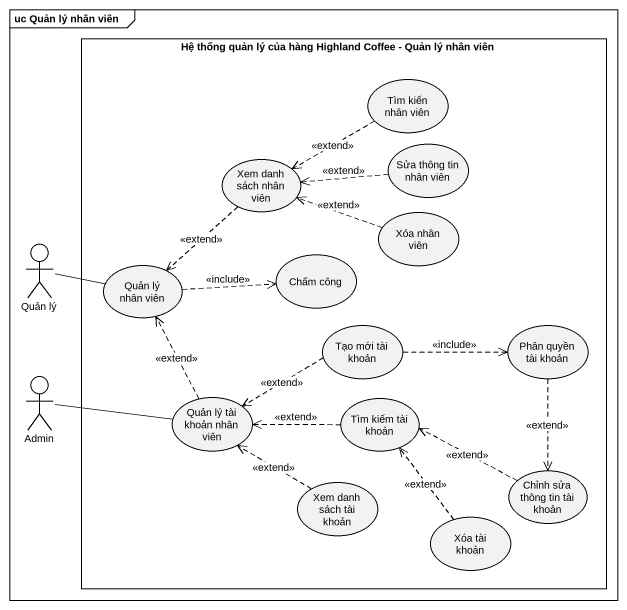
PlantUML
@startuml
mainframe uc Quản lý nhân viên
rectangle "Hệ thống quản lý của hàng Highland Coffee - Quản lý nhân viên" as Hệ_thống_quản_lý_của_hàng {
  usecase "Tìm kiến nhân viên" as Tìm_kiến_nhân_viên
  usecase "Xem danh sách nhân viên" as Xem_danh_sách_nhân_viên
  usecase "Sửa thông tin nhân viên" as Sửa_thông_tin_nhân_viên
  usecase "Xóa nhân viên" as Xóa_nhân_viên
  usecase "Quản lý nhân viên" as Quản_lý_nhân_viên
  usecase "Chấm công" as Chấm_công
  usecase "Tạo mới tài khoản" as Tạo_mới_tài_khoản
  usecase "Phân quyền tài khoản" as Phân_quyền_tài_khoản
  usecase "Quản lý tài khoản nhân viên" as Quản_lý_tài_khoản_nhân_viên
  usecase "Tìm kiếm tài khoản" as Tìm_kiếm_tài_khoản
  usecase "Xem danh sách tài khoản" as Xem_danh_sách_tài_khoản
  usecase "Chỉnh sửa thông tin tài khoản" as Chỉnh_sửa_thông_tin_tài
  usecase "Xóa tài khoản" as Xóa_tài_khoản
}
actor "Quản lý" as Quản_lý
actor Admin
Tìm_kiến_nhân_viên .left.> Xem_danh_sách_nhân_viên : <<extend>>
Xem_danh_sách_nhân_viên ..> Quản_lý_nhân_viên : <<extend>>
Sửa_thông_tin_nhân_viên .left.> Xem_danh_sách_nhân_viên : <<extend>>
Xóa_nhân_viên .left.> Xem_danh_sách_nhân_viên : <<extend>>
Quản_lý -right- Quản_lý_nhân_viên
Quản_lý_nhân_viên .right.> Chấm_công : <<include>>
Tạo_mới_tài_khoản .right.> Phân_quyền_tài_khoản : <<include>>
Tạo_mới_tài_khoản .left.> Quản_lý_tài_khoản_nhân_viên : <<extend>>
Phân_quyền_tài_khoản ..> Chỉnh_sửa_thông_tin_tài : <<extend>>
Admin -right- Quản_lý_tài_khoản_nhân_viên
Quản_lý_tài_khoản_nhân_viên .up.> Quản_lý_nhân_viên : <<extend>>
Tìm_kiếm_tài_khoản .left.> Quản_lý_tài_khoản_nhân_viên : <<extend>>
Xem_danh_sách_tài_khoản .up.> Quản_lý_tài_khoản_nhân_viên : <<extend>>
Chỉnh_sửa_thông_tin_tài .left.> Tìm_kiếm_tài_khoản : <<extend>>
Xóa_tài_khoản .up.> Tìm_kiếm_tài_khoản : <<extend>>
@enduml
